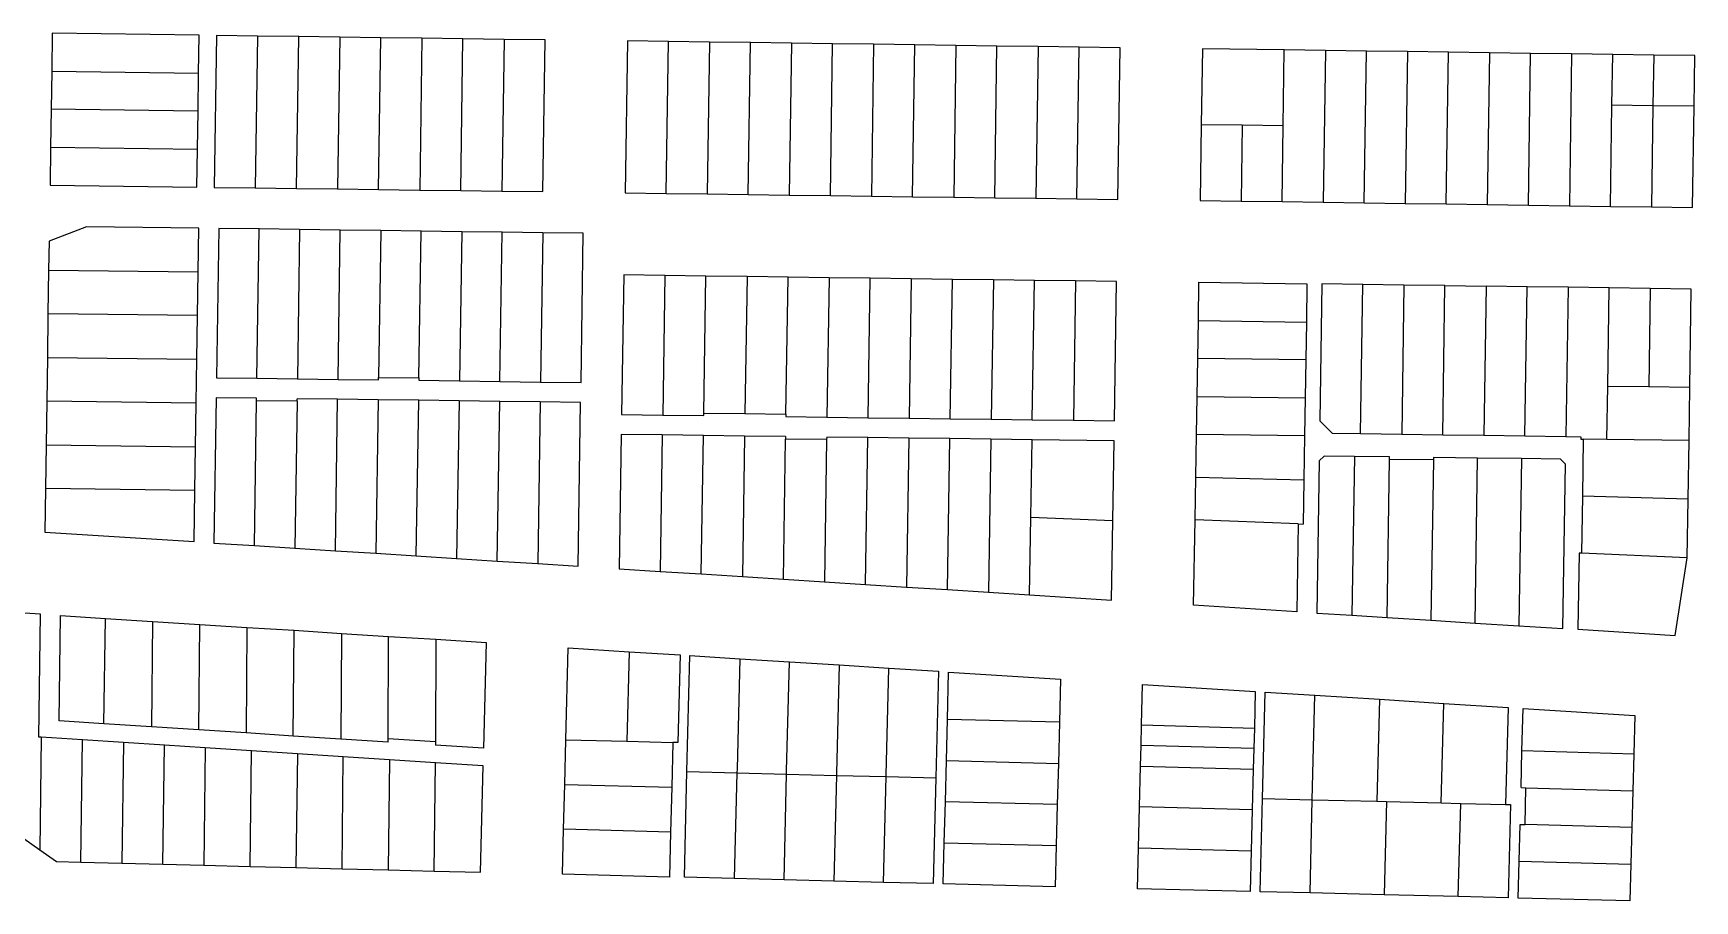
# Model space of a CAD drawing. Header units: inches. Extents: x 486468 to 494399, y 5455955 to 5460553.
# Drawn here: x 493515.4 to 493922.3, y 5455965.2 to 5456177.7 of the extents above; entities that cross this region are included whole.
import ezdxf

# ---------------------------------------------------------------- set-up
doc = ezdxf.new("R2010")
doc.units = ezdxf.units.IN
doc.header["$MEASUREMENT"] = 0
doc.layers.add('ParcelLines', color=10, linetype='Continuous')

msp = doc.modelspace()

# ---------------------------------------------------------------- linework, layer by layer
at = {"layer": 'ParcelLines', "color": 1}
for p, q in [((493520.111, 5456177.683), (493519.971, 5456168.383)), ((493556.061, 5456177.183), (493520.111, 5456177.683)), ((493555.921, 5456167.883), (493556.061, 5456177.183)), ((493560.311, 5456177.133), (493559.761, 5456139.933)), ((493570.36, 5456176.994), (493560.311, 5456177.133)), ((493580.46, 5456176.854), (493570.36, 5456176.994)), ((493590.51, 5456176.724), (493580.46, 5456176.854)), ((493590.51, 5456176.724), (493589.961, 5456139.544)), ((493600.56, 5456176.584), (493590.51, 5456176.724)), ((493600.011, 5456139.404), (493600.56, 5456176.584)), ((493610.61, 5456176.444), (493600.56, 5456176.584)), ((493620.66, 5456176.303), (493610.61, 5456176.444)), ((493620.11, 5456139.144), (493620.66, 5456176.303)), ((493630.71, 5456176.173), (493620.66, 5456176.303)), ((493630.71, 5456176.173), (493630.16, 5456139.014)), ((493640.759, 5456176.034), (493630.71, 5456176.173)), ((493640.21, 5456138.885), (493640.759, 5456176.034)), ((493660.908, 5456175.784), (493660.36, 5456138.585)), ((493670.958, 5456175.644), (493660.908, 5456175.784)), ((493681.008, 5456175.504), (493670.958, 5456175.644)), ((493691.058, 5456175.374), (493681.008, 5456175.504)), ((493690.509, 5456138.185), (493691.058, 5456175.374)), ((493701.108, 5456175.235), (493691.058, 5456175.374)), ((493711.158, 5456175.095), (493701.108, 5456175.235)), ((493721.208, 5456174.965), (493711.158, 5456175.095)), ((493721.208, 5456174.965), (493720.658, 5456137.786)), ((493731.308, 5456174.825), (493721.208, 5456174.965)), ((493741.358, 5456174.685), (493731.308, 5456174.825)), ((493751.407, 5456174.545), (493741.358, 5456174.685)), ((493750.858, 5456137.386), (493751.407, 5456174.545)), ((493761.457, 5456174.405), (493751.407, 5456174.545)), ((493771.507, 5456174.276), (493761.457, 5456174.405)), ((493781.556, 5456174.136), (493771.507, 5456174.276)), ((493781.008, 5456136.987), (493781.556, 5456174.136)), ((493801.706, 5456173.886), (493801.427, 5456155.287)), ((493821.756, 5456173.596), (493801.706, 5456173.886)), ((493831.806, 5456173.457), (493821.756, 5456173.596)), ((493841.855, 5456173.317), (493831.806, 5456173.457)), ((493841.307, 5456136.158), (493841.855, 5456173.317)), ((493851.905, 5456173.177), (493841.855, 5456173.317)), ((493851.905, 5456173.177), (493851.356, 5456136.008)), ((493861.955, 5456173.037), (493851.905, 5456173.177)), ((493861.406, 5456135.868), (493861.955, 5456173.037)), ((493872.005, 5456172.897), (493861.955, 5456173.037)), ((493882.055, 5456172.757), (493872.005, 5456172.897)), ((493892.105, 5456172.618), (493882.055, 5456172.757)), ((493892.105, 5456172.618), (493891.556, 5456135.439)), ((493902.155, 5456172.468), (493892.105, 5456172.618)), ((493901.975, 5456160.089), (493902.155, 5456172.468)), ((493912.205, 5456172.328), (493902.155, 5456172.468)), ((493912.205, 5456172.328), (493912.005, 5456159.939)), ((493922.255, 5456172.188), (493912.205, 5456172.328)), ((493922.075, 5456159.789), (493922.255, 5456172.188)), ((493519.971, 5456168.383), (493519.832, 5456159.083)), ((493555.791, 5456158.583), (493555.921, 5456167.883)), ((493519.832, 5456159.083), (493519.702, 5456149.783)), ((493555.651, 5456149.283), (493555.791, 5456158.583)), ((493901.606, 5456135.289), (493901.975, 5456160.089)), ((493912.005, 5456159.939), (493901.975, 5456160.089)), ((493912.005, 5456159.939), (493911.656, 5456135.139)), ((493921.706, 5456134.989), (493922.075, 5456159.789)), ((493801.427, 5456155.287), (493801.157, 5456136.737)), ((493811.456, 5456155.162), (493801.427, 5456155.287)), ((493811.456, 5456155.162), (493811.182, 5456136.592)), ((493821.486, 5456155.037), (493811.456, 5456155.162)), ((493821.207, 5456136.447), (493821.486, 5456155.037)), ((493519.702, 5456149.783), (493519.562, 5456140.483)), ((493519.702, 5456149.783), (493555.651, 5456149.283)), ((493555.512, 5456139.983), (493555.651, 5456149.283)), ((493519.562, 5456140.483), (493555.512, 5456139.983)), ((493559.761, 5456139.933), (493569.811, 5456139.804)), ((493569.811, 5456139.804), (493579.861, 5456139.674)), ((493579.861, 5456139.674), (493589.961, 5456139.544)), ((493589.961, 5456139.544), (493600.011, 5456139.404)), ((493600.011, 5456139.404), (493610.06, 5456139.274)), ((493610.06, 5456139.274), (493620.11, 5456139.144)), ((493620.11, 5456139.144), (493630.16, 5456139.014)), ((493630.16, 5456139.014), (493640.21, 5456138.885)), ((493660.36, 5456138.585), (493670.41, 5456138.455)), ((493670.41, 5456138.455), (493680.46, 5456138.325)), ((493680.46, 5456138.325), (493690.509, 5456138.185)), ((493690.509, 5456138.185), (493700.558, 5456138.056)), ((493700.558, 5456138.056), (493710.608, 5456137.926)), ((493710.608, 5456137.926), (493720.658, 5456137.786)), ((493720.658, 5456137.786), (493730.758, 5456137.656)), ((493730.758, 5456137.656), (493740.808, 5456137.526)), ((493740.808, 5456137.526), (493750.858, 5456137.386)), ((493750.858, 5456137.386), (493760.908, 5456137.257)), ((493760.908, 5456137.257), (493770.958, 5456137.117)), ((493770.958, 5456137.117), (493781.008, 5456136.987)), ((493801.157, 5456136.737), (493811.182, 5456136.592)), ((493811.182, 5456136.592), (493821.207, 5456136.447)), ((493821.207, 5456136.447), (493831.257, 5456136.298)), ((493831.257, 5456136.298), (493841.307, 5456136.158)), ((493841.307, 5456136.158), (493851.356, 5456136.008)), ((493851.356, 5456136.008), (493861.406, 5456135.868)), ((493861.406, 5456135.868), (493871.456, 5456135.728)), ((493871.456, 5456135.728), (493881.506, 5456135.578)), ((493881.506, 5456135.578), (493891.556, 5456135.439)), ((493891.556, 5456135.439), (493901.606, 5456135.289)), ((493901.606, 5456135.289), (493911.656, 5456135.139)), ((493911.656, 5456135.139), (493921.706, 5456134.989)), ((493528.513, 5456130.283), (493519.313, 5456126.733)), ((493555.962, 5456129.933), (493528.513, 5456130.283)), ((493555.802, 5456119.234), (493555.962, 5456129.933)), ((493560.862, 5456129.883), (493560.313, 5456093.334)), ((493570.762, 5456129.744), (493560.862, 5456129.883)), ((493580.661, 5456129.614), (493570.762, 5456129.744)), ((493590.611, 5456129.484), (493580.661, 5456129.614)), ((493600.511, 5456129.354), (493590.611, 5456129.484)), ((493610.461, 5456129.214), (493600.511, 5456129.354)), ((493519.313, 5456126.733), (493519.213, 5456119.684)), ((493620.36, 5456129.084), (493610.461, 5456129.214)), ((493620.36, 5456129.084), (493619.812, 5456092.545)), ((493630.26, 5456128.954), (493620.36, 5456129.084)), ((493640.21, 5456128.815), (493630.26, 5456128.954)), ((493650.11, 5456128.685), (493640.21, 5456128.815)), ((493649.561, 5456092.136), (493650.11, 5456128.685)), ((493519.213, 5456119.684), (493519.053, 5456108.984)), ((493519.213, 5456119.684), (493555.802, 5456119.234)), ((493555.642, 5456108.534), (493555.802, 5456119.234)), ((493660.01, 5456118.485), (493659.512, 5456084.31)), ((493670.06, 5456118.355), (493660.01, 5456118.485)), ((493680.16, 5456118.215), (493670.06, 5456118.355)), ((493679.62, 5456084.661), (493680.16, 5456118.215)), ((493690.21, 5456118.085), (493680.16, 5456118.215)), ((493690.21, 5456118.085), (493689.67, 5456084.533)), ((493700.26, 5456117.946), (493690.21, 5456118.085)), ((493710.31, 5456117.816), (493700.26, 5456117.946)), ((493710.31, 5456117.816), (493709.76, 5456083.665)), ((493720.358, 5456117.686), (493710.31, 5456117.816)), ((493719.86, 5456083.536), (493720.358, 5456117.686)), ((493730.408, 5456117.556), (493720.358, 5456117.686)), ((493740.508, 5456117.416), (493730.408, 5456117.556)), ((493739.96, 5456083.278), (493740.508, 5456117.416)), ((493750.558, 5456117.286), (493740.508, 5456117.416)), ((493750.558, 5456117.286), (493750.009, 5456083.149)), ((493760.608, 5456117.147), (493750.558, 5456117.286)), ((493770.658, 5456117.017), (493760.608, 5456117.147)), ((493770.658, 5456117.017), (493770.108, 5456082.891)), ((493780.708, 5456116.887), (493770.658, 5456117.017)), ((493780.158, 5456082.762), (493780.708, 5456116.887)), ((493800.708, 5456107.337), (493800.86, 5456116.707)), ((493800.86, 5456116.707), (493827.308, 5456116.338)), ((493827.308, 5456116.338), (493827.157, 5456106.938)), ((493830.945, 5456116.288), (493830.447, 5456082.788)), ((493840.995, 5456116.148), (493830.945, 5456116.288)), ((493851.045, 5456116.008), (493840.995, 5456116.148)), ((493851.045, 5456116.008), (493850.496, 5456079.498)), ((493861.095, 5456115.868), (493851.045, 5456116.008)), ((493860.546, 5456079.358), (493861.095, 5456115.868)), ((493861.095, 5456115.868), (493871.145, 5456115.728)), ((493871.145, 5456115.728), (493870.596, 5456079.218)), ((493881.195, 5456115.588), (493871.145, 5456115.728)), ((493891.245, 5456115.459), (493881.195, 5456115.588)), ((493891.245, 5456115.459), (493890.696, 5456078.939)), ((493901.295, 5456115.319), (493891.245, 5456115.459)), ((493900.936, 5456091.289), (493901.295, 5456115.319)), ((493911.345, 5456115.179), (493901.295, 5456115.319)), ((493911.345, 5456115.179), (493910.996, 5456091.159)), ((493921.395, 5456115.039), (493911.345, 5456115.179)), ((493921.036, 5456091.039), (493921.395, 5456115.039)), ((493519.053, 5456108.984), (493518.893, 5456098.284)), ((493555.483, 5456097.834), (493555.642, 5456108.534)), ((493800.558, 5456098.037), (493800.708, 5456107.337)), ((493800.708, 5456107.337), (493827.157, 5456106.938)), ((493827.157, 5456106.938), (493827.008, 5456097.688)), ((493518.893, 5456098.284), (493518.733, 5456087.584)), ((493555.323, 5456087.134), (493555.483, 5456097.834)), ((493800.408, 5456088.738), (493800.558, 5456098.037)), ((493827.008, 5456097.688), (493800.558, 5456098.037)), ((493827.008, 5456097.688), (493826.858, 5456088.389)), ((493560.313, 5456093.334), (493570.213, 5456093.195)), ((493570.213, 5456093.195), (493580.112, 5456093.065)), ((493580.112, 5456093.065), (493590.062, 5456092.925)), ((493590.062, 5456092.925), (493599.962, 5456092.785)), ((493599.962, 5456093.385), (493609.862, 5456093.285)), ((493599.962, 5456092.785), (493599.962, 5456093.385)), ((493609.862, 5456093.285), (493609.862, 5456092.685)), ((493609.862, 5456092.685), (493619.812, 5456092.545)), ((493619.812, 5456092.545), (493629.711, 5456092.406)), ((493629.711, 5456092.406), (493639.661, 5456092.266)), ((493639.661, 5456092.266), (493649.561, 5456092.136)), ((493800.248, 5456079.438), (493800.408, 5456088.738)), ((493800.408, 5456088.738), (493826.858, 5456088.389)), ((493900.74, 5456078.193), (493900.936, 5456091.289)), ((493910.996, 5456091.159), (493921.036, 5456091.039)), ((493920.862, 5456077.921), (493921.036, 5456091.039)), ((493518.733, 5456087.584), (493518.583, 5456076.884)), ((493555.163, 5456076.434), (493555.323, 5456087.134)), ((493560.213, 5456088.434), (493559.663, 5456052.836)), ((493570.113, 5456088.305), (493560.213, 5456088.434)), ((493570.105, 5456087.697), (493570.113, 5456088.305)), ((493580.053, 5456087.569), (493570.105, 5456087.697)), ((493580.053, 5456087.569), (493580.062, 5456088.175)), ((493589.962, 5456088.055), (493580.062, 5456088.175)), ((493599.912, 5456087.925), (493589.962, 5456088.055)), ((493609.812, 5456087.795), (493599.912, 5456087.925)), ((493619.712, 5456087.665), (493609.812, 5456087.795)), ((493629.662, 5456087.536), (493619.712, 5456087.665)), ((493629.062, 5456048.437), (493629.662, 5456087.536)), ((493639.561, 5456087.406), (493629.662, 5456087.536)), ((493649.461, 5456087.286), (493639.561, 5456087.406)), ((493648.862, 5456047.187), (493649.461, 5456087.286)), ((493679.611, 5456084.052), (493679.62, 5456084.661)), ((493679.62, 5456084.661), (493689.67, 5456084.533)), ((493826.858, 5456088.389), (493826.708, 5456079.089)), ((493659.512, 5456084.31), (493669.561, 5456084.181)), ((493669.561, 5456084.181), (493679.611, 5456084.052)), ((493689.67, 5456084.533), (493699.72, 5456084.404)), ((493699.72, 5456084.404), (493699.71, 5456083.794)), ((493699.71, 5456083.794), (493709.76, 5456083.665)), ((493709.76, 5456083.665), (493719.86, 5456083.536)), ((493719.86, 5456083.536), (493729.91, 5456083.407)), ((493729.91, 5456083.407), (493739.96, 5456083.278)), ((493739.96, 5456083.278), (493750.009, 5456083.149)), ((493750.009, 5456083.149), (493760.058, 5456083.02)), ((493760.058, 5456083.02), (493770.108, 5456082.891)), ((493770.108, 5456082.891), (493780.158, 5456082.762)), ((493830.447, 5456082.788), (493833.447, 5456079.738)), ((493518.583, 5456076.884), (493518.424, 5456066.184)), ((493659.411, 5456079.436), (493658.912, 5456046.537)), ((493669.462, 5456079.307), (493659.411, 5456079.436)), ((493679.51, 5456079.178), (493669.462, 5456079.307)), ((493689.61, 5456079.049), (493679.51, 5456079.178)), ((493699.66, 5456078.92), (493689.61, 5456079.049)), ((493699.111, 5456043.988), (493699.651, 5456078.31)), ((493699.66, 5456078.92), (493699.651, 5456078.31)), ((493709.701, 5456078.182), (493699.651, 5456078.31)), ((493709.701, 5456078.182), (493709.161, 5456043.347)), ((493709.71, 5456078.791), (493709.701, 5456078.182)), ((493719.76, 5456078.662), (493709.71, 5456078.791)), ((493729.81, 5456078.533), (493719.76, 5456078.662)), ((493739.86, 5456078.404), (493729.81, 5456078.533)), ((493739.26, 5456041.438), (493739.86, 5456078.404)), ((493749.91, 5456078.275), (493739.86, 5456078.404)), ((493749.91, 5456078.275), (493749.31, 5456040.798)), ((493760.01, 5456078.146), (493749.91, 5456078.275)), ((493759.68, 5456059.138), (493760.01, 5456078.146)), ((493780.108, 5456077.888), (493760.01, 5456078.146)), ((493779.79, 5456058.388), (493780.108, 5456077.888)), ((493800.078, 5456068.988), (493800.248, 5456079.438)), ((493826.708, 5456079.089), (493826.528, 5456068.289)), ((493833.447, 5456079.738), (493840.447, 5456079.638)), ((493840.447, 5456079.638), (493850.496, 5456079.498)), ((493850.496, 5456079.498), (493860.546, 5456079.358)), ((493860.546, 5456079.358), (493870.596, 5456079.218)), ((493870.596, 5456079.218), (493880.646, 5456079.079)), ((493880.646, 5456079.079), (493890.696, 5456078.939)), ((493890.696, 5456078.939), (493894.346, 5456078.889)), ((493894.346, 5456078.889), (493894.337, 5456078.28)), ((493894.337, 5456078.28), (493894.947, 5456078.272)), ((493894.947, 5456078.272), (493894.74, 5456064.297)), ((493900.74, 5456078.193), (493894.947, 5456078.272)), ((493920.862, 5456077.921), (493900.74, 5456078.193)), ((493920.647, 5456063.561), (493920.862, 5456077.921)), ((493555.003, 5456065.684), (493555.163, 5456076.434)), ((493830.308, 5456072.939), (493829.709, 5456035.689)), ((493831.508, 5456074.139), (493830.308, 5456072.939)), ((493838.908, 5456074.039), (493831.508, 5456074.139)), ((493838.908, 5456074.039), (493838.308, 5456035.149)), ((493847.508, 5456073.929), (493838.908, 5456074.039)), ((493846.908, 5456034.609), (493847.499, 5456073.32)), ((493847.499, 5456073.32), (493847.508, 5456073.929)), ((493858.298, 5456073.18), (493847.499, 5456073.32)), ((493858.308, 5456073.789), (493858.298, 5456073.18)), ((493869.058, 5456073.649), (493858.308, 5456073.789)), ((493879.858, 5456073.51), (493869.058, 5456073.649)), ((493879.858, 5456073.51), (493879.209, 5456032.57)), ((493889.408, 5456073.39), (493879.858, 5456073.51)), ((493890.608, 5456072.14), (493889.408, 5456073.39)), ((493799.909, 5456058.538), (493800.078, 5456068.988)), ((493800.078, 5456068.988), (493826.528, 5456068.289)), ((493889.959, 5456031.89), (493890.608, 5456072.14)), ((493518.424, 5456066.184), (493518.265, 5456055.485)), ((493555.003, 5456065.684), (493518.424, 5456066.184)), ((493554.813, 5456053.185), (493555.003, 5456065.684)), ((493826.528, 5456068.289), (493826.358, 5456057.489)), ((493894.74, 5456064.297), (493894.533, 5456050.322)), ((493920.647, 5456063.561), (493894.74, 5456064.297)), ((493920.433, 5456049.202), (493920.647, 5456063.561)), ((493759.36, 5456040.168), (493759.68, 5456059.138)), ((493759.68, 5456059.138), (493779.79, 5456058.388)), ((493779.46, 5456038.888), (493779.79, 5456058.388)), ((493799.56, 5456037.589), (493799.909, 5456058.538)), ((493825.172, 5456057.536), (493799.909, 5456058.538)), ((493825.172, 5456057.536), (493824.838, 5456036.012)), ((493825.172, 5456057.536), (493826.358, 5456057.489)), ((493518.265, 5456055.485), (493554.813, 5456053.185)), ((493559.663, 5456052.836), (493569.613, 5456052.206)), ((493569.613, 5456052.206), (493579.513, 5456051.576)), ((493579.513, 5456051.576), (493589.413, 5456050.946)), ((493589.413, 5456050.946), (493599.313, 5456050.326)), ((493599.313, 5456050.326), (493609.213, 5456049.696)), ((493609.213, 5456049.696), (493619.113, 5456049.067)), ((493619.113, 5456049.067), (493629.062, 5456048.437)), ((493629.062, 5456048.437), (493638.962, 5456047.817)), ((493893.923, 5456050.348), (493893.648, 5456031.728)), ((493894.533, 5456050.322), (493893.923, 5456050.348)), ((493920.433, 5456049.202), (493894.533, 5456050.322)), ((493917.486, 5456030.222), (493920.433, 5456049.202)), ((493638.962, 5456047.817), (493648.862, 5456047.187)), ((493658.912, 5456046.537), (493668.962, 5456045.907)), ((493668.962, 5456045.907), (493679.012, 5456045.268)), ((493679.012, 5456045.268), (493689.062, 5456044.628)), ((493689.062, 5456044.628), (493699.111, 5456043.988)), ((493699.111, 5456043.988), (493709.161, 5456043.347)), ((493709.161, 5456043.347), (493719.21, 5456042.707)), ((493719.21, 5456042.707), (493729.26, 5456042.067)), ((493729.26, 5456042.067), (493739.26, 5456041.438)), ((493739.26, 5456041.438), (493749.31, 5456040.798)), ((493749.31, 5456040.798), (493759.36, 5456040.168)), ((493759.36, 5456040.168), (493779.46, 5456038.888)), ((493517.215, 5456035.385), (493505.065, 5456036.155)), ((493824.838, 5456036.012), (493799.56, 5456037.589)), ((493516.815, 5456005.335), (493517.215, 5456035.385)), ((493521.765, 5456009.285), (493522.115, 5456035.085)), ((493522.115, 5456035.085), (493533.115, 5456034.385)), ((493533.115, 5456034.385), (493544.665, 5456033.655)), ((493544.665, 5456033.655), (493556.214, 5456032.926)), ((493555.965, 5456007.086), (493556.214, 5456032.926)), ((493556.214, 5456032.926), (493567.764, 5456032.196)), ((493567.764, 5456032.196), (493579.314, 5456031.466)), ((493829.709, 5456035.689), (493838.308, 5456035.149)), ((493838.308, 5456035.149), (493846.908, 5456034.609)), ((493846.908, 5456034.609), (493857.658, 5456033.929)), ((493857.658, 5456033.929), (493868.458, 5456033.249)), ((493868.458, 5456033.249), (493879.209, 5456032.57)), ((493879.209, 5456032.57), (493889.959, 5456031.89)), ((493893.648, 5456031.728), (493917.486, 5456030.222)), ((493579.314, 5456031.466), (493590.913, 5456030.726)), ((493590.913, 5456030.726), (493590.714, 5456004.836)), ((493590.913, 5456030.726), (493602.463, 5456029.996)), ((493602.463, 5456029.996), (493614.013, 5456029.267)), ((493614.013, 5456029.267), (493626.313, 5456028.487)), ((493626.313, 5456028.487), (493625.663, 5456002.587)), ((493645.843, 5456004.687), (493646.412, 5456027.187)), ((493646.412, 5456027.187), (493661.312, 5456026.237)), ((493661.312, 5456026.237), (493673.812, 5456025.438)), ((493673.812, 5456025.438), (493673.262, 5456003.988)), ((493675.503, 5455996.888), (493676.212, 5456025.288)), ((493676.212, 5456025.288), (493688.412, 5456024.518)), ((493688.412, 5456024.518), (493687.762, 5455997.588)), ((493688.412, 5456024.518), (493700.612, 5456023.748)), ((493700.612, 5456023.748), (493712.762, 5456022.978)), ((493712.762, 5456022.978), (493712.112, 5455996.488)), ((493712.762, 5456022.978), (493724.961, 5456022.208)), ((493724.961, 5456022.208), (493737.111, 5456021.439)), ((493737.111, 5456021.439), (493736.462, 5455995.339)), ((493739.271, 5456009.639), (493739.561, 5456021.239)), ((493739.561, 5456021.239), (493766.96, 5456019.539)), ((493766.96, 5456019.539), (493766.69, 5456008.939)), ((493786.81, 5456008.289), (493787.06, 5456018.239)), ((493787.06, 5456018.239), (493814.66, 5456016.49)), ((493814.66, 5456016.49), (493814.43, 5456007.49)), ((493816.44, 5455990.29), (493817.11, 5456016.34)), ((493817.11, 5456016.34), (493829.26, 5456015.57)), ((493828.61, 5455989.99), (493829.26, 5456015.57)), ((493829.26, 5456015.57), (493845.06, 5456014.58)), ((493845.06, 5456014.58), (493844.41, 5455989.61)), ((493845.06, 5456014.58), (493860.81, 5456013.58)), ((493860.16, 5455989.22), (493860.81, 5456013.58)), ((493860.81, 5456013.58), (493876.559, 5456012.59)), ((493876.559, 5456012.59), (493875.91, 5455988.841)), ((493879.939, 5456001.941), (493880.209, 5456012.34)), ((493880.209, 5456012.34), (493907.559, 5456010.59)), ((493532.765, 5456008.575), (493521.765, 5456009.285)), ((493544.365, 5456007.835), (493532.765, 5456008.575)), ((493555.965, 5456007.086), (493544.365, 5456007.835)), ((493739.022, 5455999.589), (493739.271, 5456009.639)), ((493766.69, 5456008.939), (493739.271, 5456009.639)), ((493766.69, 5456008.939), (493766.431, 5455998.889)), ((493786.69, 5456003.239), (493786.81, 5456008.289)), ((493786.81, 5456008.289), (493814.43, 5456007.49)), ((493814.43, 5456007.49), (493814.3, 5456002.49)), ((493907.559, 5456010.59), (493907.309, 5456001.141)), ((493517.415, 5456005.295), (493516.815, 5456005.335)), ((493527.465, 5456004.646), (493517.415, 5456005.295)), ((493537.515, 5456003.996), (493527.465, 5456004.646)), ((493547.565, 5456003.347), (493537.515, 5456003.996)), ((493557.565, 5456002.697), (493547.565, 5456003.347)), ((493567.565, 5456006.336), (493555.965, 5456007.086)), ((493579.115, 5456005.586), (493567.565, 5456006.336)), ((493590.714, 5456004.836), (493579.115, 5456005.586)), ((493602.314, 5456004.096), (493590.714, 5456004.836)), ((493602.314, 5456004.096), (493602.319, 5456005.012)), ((493602.319, 5456005.012), (493613.918, 5456004.263)), ((493613.918, 5456004.263), (493613.914, 5456003.347)), ((493625.663, 5456002.587), (493613.914, 5456003.347)), ((493645.573, 5455993.737), (493645.843, 5456004.687)), ((493645.843, 5456004.687), (493660.763, 5456004.317)), ((493660.763, 5456004.317), (493672.063, 5456004.038)), ((493672.063, 5456004.038), (493671.773, 5455993.038)), ((493673.262, 5456003.988), (493672.063, 5456004.038)), ((493786.56, 5455998.239), (493786.69, 5456003.239)), ((493814.3, 5456002.49), (493786.69, 5456003.239)), ((493568.865, 5456001.966), (493557.565, 5456002.697)), ((493580.115, 5456001.236), (493568.865, 5456001.966)), ((493591.364, 5456000.506), (493580.115, 5456001.236)), ((493602.664, 5455999.766), (493591.364, 5456000.506)), ((493602.664, 5455999.766), (493602.315, 5455972.808)), ((493613.914, 5455999.037), (493602.664, 5455999.766)), ((493738.762, 5455989.489), (493739.022, 5455999.589)), ((493739.022, 5455999.589), (493766.431, 5455998.889)), ((493814.3, 5456002.49), (493814.17, 5455997.49)), ((493879.71, 5455992.941), (493879.939, 5456001.941)), ((493907.309, 5456001.141), (493907.08, 5455992.191)), ((493613.565, 5455972.518), (493613.914, 5455999.037)), ((493625.564, 5455998.287), (493613.914, 5455999.037)), ((493624.914, 5455972.238), (493625.564, 5455998.287)), ((493674.863, 5455970.989), (493675.503, 5455996.888)), ((493687.762, 5455997.588), (493687.732, 5455996.578)), ((493687.732, 5455996.578), (493699.892, 5455996.268)), ((493699.263, 5455970.369), (493699.892, 5455996.268)), ((493699.892, 5455996.268), (493699.912, 5455997.038)), ((493699.892, 5455996.268), (493712.102, 5455995.958)), ((493712.102, 5455995.958), (493711.463, 5455970.059)), ((493712.112, 5455996.488), (493712.102, 5455995.958)), ((493712.102, 5455995.958), (493724.302, 5455995.648)), ((493723.612, 5455969.75), (493724.302, 5455995.648)), ((493724.302, 5455995.648), (493724.312, 5455995.988)), ((493724.302, 5455995.648), (493736.462, 5455995.339)), ((493736.462, 5455995.339), (493735.812, 5455969.44)), ((493766.431, 5455998.889), (493766.182, 5455988.839)), ((493786.31, 5455988.24), (493786.56, 5455998.239)), ((493814.17, 5455997.49), (493813.92, 5455987.49)), ((493645.294, 5455982.738), (493645.573, 5455993.737)), ((493671.773, 5455993.038), (493671.493, 5455982.039)), ((493879.71, 5455992.941), (493880.927, 5455992.907)), ((493880.695, 5455983.907), (493880.927, 5455992.907)), ((493907.08, 5455992.191), (493906.84, 5455983.191)), ((493738.512, 5455979.439), (493738.762, 5455989.489)), ((493766.182, 5455988.839), (493738.762, 5455989.489)), ((493766.182, 5455988.839), (493765.922, 5455978.739)), ((493786.061, 5455978.24), (493786.31, 5455988.24)), ((493813.92, 5455987.49), (493813.66, 5455977.49)), ((493815.86, 5455967.44), (493816.44, 5455990.29)), ((493816.44, 5455990.29), (493828.61, 5455989.99)), ((493828.06, 5455967.15), (493828.61, 5455989.99)), ((493828.61, 5455989.99), (493844.41, 5455989.61)), ((493844.41, 5455989.61), (493846.81, 5455989.55)), ((493846.81, 5455989.55), (493860.16, 5455989.22)), ((493860.16, 5455989.22), (493864.96, 5455989.101)), ((493864.96, 5455989.101), (493875.91, 5455988.841)), ((493875.91, 5455988.841), (493877.16, 5455988.791)), ((493877.16, 5455988.791), (493876.561, 5455965.991)), ((493504.366, 5455986.666), (493517.067, 5455977.726)), ((493879.241, 5455974.941), (493879.48, 5455983.941)), ((493879.48, 5455983.941), (493880.695, 5455983.907)), ((493906.84, 5455983.191), (493906.6, 5455974.241)), ((493645.014, 5455971.738), (493645.294, 5455982.738)), ((493671.493, 5455982.039), (493671.213, 5455971.039)), ((493738.262, 5455969.39), (493738.512, 5455979.439)), ((493517.067, 5455977.726), (493521.167, 5455974.836)), ((493521.167, 5455974.836), (493527.066, 5455974.686)), ((493765.922, 5455978.739), (493765.662, 5455968.69)), ((493785.812, 5455968.19), (493786.061, 5455978.24)), ((493786.061, 5455978.24), (493813.66, 5455977.49)), ((493813.66, 5455977.49), (493813.41, 5455967.54)), ((493879.011, 5455965.891), (493879.241, 5455974.941)), ((493879.241, 5455974.941), (493906.6, 5455974.241)), ((493527.066, 5455974.686), (493537.116, 5455974.436)), ((493537.116, 5455974.436), (493547.165, 5455974.187)), ((493547.165, 5455974.187), (493557.215, 5455973.937)), ((493557.215, 5455973.937), (493568.515, 5455973.647)), ((493568.515, 5455973.647), (493579.765, 5455973.367)), ((493579.765, 5455973.367), (493591.065, 5455973.087)), ((493591.065, 5455973.087), (493602.315, 5455972.808)), ((493602.315, 5455972.808), (493613.565, 5455972.518)), ((493613.565, 5455972.518), (493624.914, 5455972.238)), ((493671.213, 5455971.039), (493645.014, 5455971.738)), ((493687.063, 5455970.679), (493674.863, 5455970.989)), ((493699.263, 5455970.369), (493687.063, 5455970.679)), ((493906.6, 5455974.241), (493906.361, 5455965.241)), ((493711.463, 5455970.059), (493699.263, 5455970.369)), ((493723.612, 5455969.75), (493711.463, 5455970.059)), ((493735.812, 5455969.44), (493723.612, 5455969.75)), ((493765.662, 5455968.69), (493738.262, 5455969.39)), ((493813.41, 5455967.54), (493785.812, 5455968.19)), ((493828.06, 5455967.15), (493815.86, 5455967.44)), ((493846.21, 5455966.721), (493828.06, 5455967.15)), ((493864.361, 5455966.281), (493846.21, 5455966.721)), ((493876.561, 5455965.991), (493864.361, 5455966.281)), ((493906.361, 5455965.241), (493879.011, 5455965.891))]:
    msp.add_line(p, q, dxfattribs=at)
for points in [[(493570.36, 5456176.994), (493570.36, 5456176.984), (493569.811, 5456139.804)], [(493579.861, 5456139.674), (493579.861, 5456139.684), (493580.46, 5456176.834), (493580.46, 5456176.854)], [(493610.61, 5456176.444), (493610.61, 5456176.434), (493610.06, 5456139.284), (493610.06, 5456139.274)], [(493670.41, 5456138.455), (493670.41, 5456138.485), (493670.958, 5456175.634), (493670.958, 5456175.644)], [(493681.008, 5456175.504), (493681.008, 5456175.484), (493680.46, 5456138.335), (493680.46, 5456138.325)], [(493701.108, 5456175.235), (493700.558, 5456138.086), (493700.558, 5456138.056)], [(493710.608, 5456137.926), (493710.608, 5456137.936), (493711.158, 5456175.085), (493711.158, 5456175.095)], [(493730.758, 5456137.656), (493730.758, 5456137.686), (493731.308, 5456174.825)], [(493741.358, 5456174.685), (493740.808, 5456137.536), (493740.808, 5456137.526)], [(493761.457, 5456174.405), (493760.908, 5456137.287), (493760.908, 5456137.257)], [(493770.958, 5456137.117), (493770.958, 5456137.137), (493771.507, 5456174.276)], [(493821.486, 5456155.037), (493821.756, 5456173.586), (493821.756, 5456173.596)], [(493831.806, 5456173.457), (493831.806, 5456173.437), (493831.257, 5456136.298)], [(493872.005, 5456172.897), (493872.005, 5456172.887), (493871.456, 5456135.738), (493871.456, 5456135.728)], [(493881.506, 5456135.578), (493881.506, 5456135.588), (493882.055, 5456172.737), (493882.055, 5456172.757)], [(493519.971, 5456168.383), (493555.911, 5456167.883), (493555.921, 5456167.883)], [(493555.791, 5456158.583), (493555.761, 5456158.583), (493519.832, 5456159.083)], [(493922.075, 5456159.789), (493922.055, 5456159.789), (493912.005, 5456159.939)], [(493570.213, 5456093.195), (493570.762, 5456129.734), (493570.762, 5456129.744)], [(493580.661, 5456129.614), (493580.661, 5456129.584), (493580.112, 5456093.065)], [(493590.062, 5456092.925), (493590.062, 5456092.935), (493590.611, 5456129.484)], [(493600.511, 5456129.354), (493600.511, 5456129.334), (493599.962, 5456093.385)], [(493609.862, 5456093.285), (493610.461, 5456129.184), (493610.461, 5456129.214)], [(493629.711, 5456092.406), (493630.26, 5456128.934), (493630.26, 5456128.954)], [(493640.21, 5456128.815), (493639.661, 5456092.286), (493639.661, 5456092.266)], [(493670.06, 5456118.355), (493670.06, 5456118.335), (493669.561, 5456084.181)], [(493699.72, 5456084.404), (493700.26, 5456117.936), (493700.26, 5456117.946)], [(493730.408, 5456117.556), (493730.408, 5456117.536), (493729.91, 5456083.407)], [(493760.058, 5456083.02), (493760.608, 5456117.137), (493760.608, 5456117.147)], [(493840.447, 5456079.638), (493840.995, 5456116.138), (493840.995, 5456116.148)], [(493880.646, 5456079.079), (493880.646, 5456079.089), (493881.195, 5456115.588)], [(493555.642, 5456108.534), (493519.063, 5456108.984), (493519.053, 5456108.984)], [(493518.893, 5456098.284), (493518.913, 5456098.284), (493555.463, 5456097.834), (493555.483, 5456097.834)], [(493900.936, 5456091.289), (493900.946, 5456091.289), (493910.996, 5456091.159)], [(493555.323, 5456087.134), (493555.313, 5456087.134), (493518.763, 5456087.584), (493518.733, 5456087.584)], [(493569.613, 5456052.206), (493569.613, 5456052.236), (493570.105, 5456087.697)], [(493580.053, 5456087.569), (493579.513, 5456051.586), (493579.513, 5456051.576)], [(493589.413, 5456050.946), (493589.413, 5456050.986), (493589.962, 5456088.035), (493589.962, 5456088.055)], [(493599.912, 5456087.925), (493599.313, 5456050.336), (493599.313, 5456050.326)], [(493609.213, 5456049.696), (493609.812, 5456087.785), (493609.812, 5456087.795)], [(493619.712, 5456087.665), (493619.712, 5456087.635), (493619.113, 5456049.087), (493619.113, 5456049.067)], [(493639.561, 5456087.406), (493639.561, 5456087.386), (493638.962, 5456047.837), (493638.962, 5456047.817)], [(493518.583, 5456076.884), (493518.613, 5456076.884), (493555.163, 5456076.434)], [(493669.462, 5456079.307), (493668.962, 5456045.937), (493668.962, 5456045.907)], [(493679.012, 5456045.268), (493679.012, 5456045.288), (493679.51, 5456079.178)], [(493689.61, 5456079.049), (493689.062, 5456044.638), (493689.062, 5456044.628)], [(493719.21, 5456042.707), (493719.21, 5456042.737), (493719.76, 5456078.662)], [(493729.81, 5456078.533), (493729.26, 5456042.087), (493729.26, 5456042.067)], [(493826.708, 5456079.089), (493800.258, 5456079.438), (493800.248, 5456079.438)], [(493858.298, 5456073.18), (493857.658, 5456033.939), (493857.658, 5456033.929)], [(493868.458, 5456033.249), (493869.058, 5456073.639), (493869.058, 5456073.649)], [(493532.765, 5456008.575), (493532.765, 5456008.585), (493533.115, 5456034.385)], [(493544.665, 5456033.655), (493544.665, 5456033.635), (493544.365, 5456007.835)], [(493567.764, 5456032.196), (493567.764, 5456032.186), (493567.565, 5456006.336)], [(493579.115, 5456005.586), (493579.314, 5456031.436), (493579.314, 5456031.466)], [(493602.319, 5456005.012), (493602.463, 5456029.986), (493602.463, 5456029.996)], [(493614.013, 5456029.267), (493614.013, 5456029.237), (493613.918, 5456004.263)], [(493661.312, 5456026.237), (493660.763, 5456004.337), (493660.763, 5456004.317)], [(493699.912, 5455997.038), (493700.612, 5456023.738), (493700.612, 5456023.748)], [(493724.312, 5455995.988), (493724.961, 5456022.188), (493724.961, 5456022.208)], [(493517.415, 5456005.295), (493517.415, 5456005.285), (493517.067, 5455977.726)], [(493527.066, 5455974.686), (493527.465, 5456004.636), (493527.465, 5456004.646)], [(493537.515, 5456003.996), (493537.515, 5456003.986), (493537.116, 5455974.436)], [(493547.165, 5455974.187), (493547.565, 5456003.337), (493547.565, 5456003.347)], [(493557.565, 5456002.697), (493557.565, 5456002.687), (493557.215, 5455973.937)], [(493568.515, 5455973.647), (493568.865, 5456001.936), (493568.865, 5456001.966)], [(493580.115, 5456001.236), (493579.765, 5455973.387), (493579.765, 5455973.367)], [(493591.065, 5455973.087), (493591.364, 5456000.486), (493591.364, 5456000.506)], [(493907.309, 5456001.141), (493879.959, 5456001.941), (493879.939, 5456001.941)], [(493675.503, 5455996.888), (493675.513, 5455996.888), (493687.732, 5455996.578)], [(493687.732, 5455996.578), (493687.063, 5455970.689), (493687.063, 5455970.679)], [(493786.56, 5455998.239), (493814.16, 5455997.49), (493814.17, 5455997.49)], [(493645.573, 5455993.737), (493671.763, 5455993.038), (493671.773, 5455993.038)], [(493880.927, 5455992.907), (493907.06, 5455992.191), (493907.08, 5455992.191)], [(493813.92, 5455987.49), (493813.91, 5455987.49), (493786.31, 5455988.24)], [(493846.81, 5455989.55), (493846.81, 5455989.54), (493846.21, 5455966.741), (493846.21, 5455966.721)], [(493864.361, 5455966.281), (493864.361, 5455966.291), (493864.96, 5455989.091), (493864.96, 5455989.101)], [(493906.84, 5455983.191), (493906.81, 5455983.191), (493880.695, 5455983.907)], [(493671.493, 5455982.039), (493645.314, 5455982.738), (493645.294, 5455982.738)], [(493738.512, 5455979.439), (493765.912, 5455978.739), (493765.922, 5455978.739)]]:
    msp.add_lwpolyline(points, dxfattribs=at)

doc.saveas('drawing.dxf')
